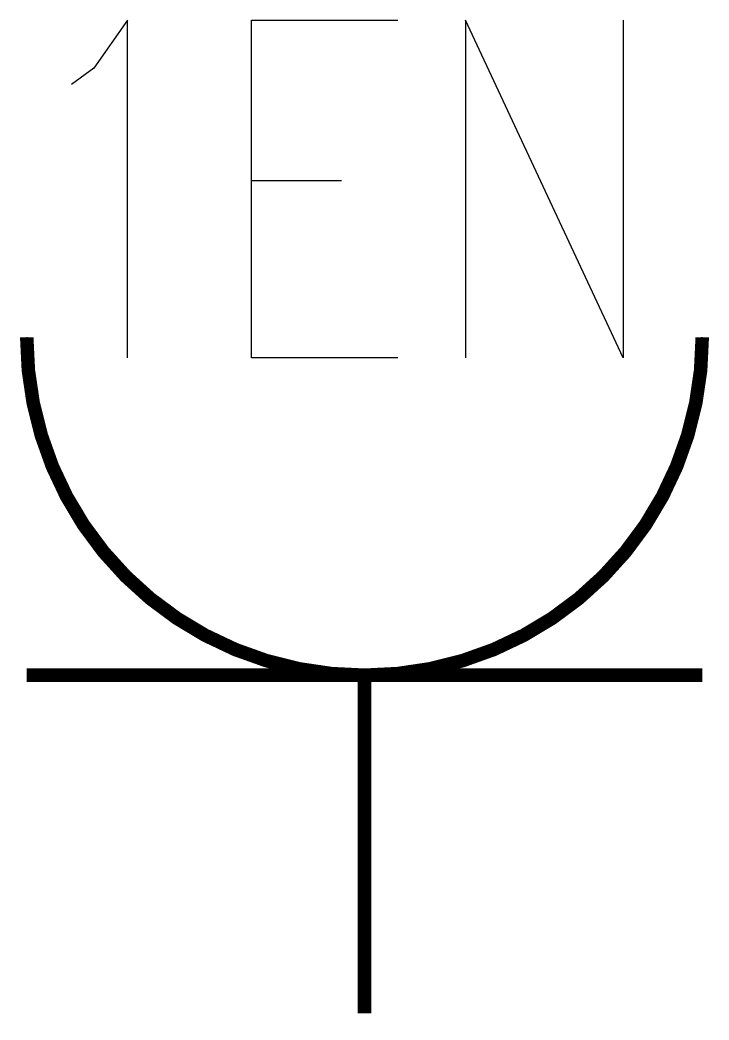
# Model space of a CAD drawing. Extents: x -255 to 255, y -5 to 735.
import ezdxf

# ---------------------------------------------------------------- set-up
doc = ezdxf.new("R2010")
doc.units = 0
doc.header["$LTSCALE"] = 1000
doc.layers.add('TJ(电气专业D)', color=142, linetype='CONTINUOUS')

# ---------------------------------------------------------------- blocks, each defined once
blk = doc.blocks.new('HC002695005706')
at = {"layer": 'TJ(电气专业D)'}
for p, q in [((-1.753, 7.3462), (-2.0029, 6.9892)), ((-1.753, 4.8464), (-1.753, 7.3462)), ((-0.8363, 4.8464), (-0.8363, 7.3462)), ((-0.8363, 7.3462), (0.2471, 7.3462)), ((1.9135, 4.8464), (0.7468, 7.3462)), ((0.7468, 7.3462), (0.7468, 4.8464)), ((1.9135, 7.3462), (1.9135, 4.8464)), ((-2.0029, 6.9892), (-2.1695, 6.8701)), ((-0.1699, 6.156), (-0.8363, 6.156)), ((0.2471, 4.8464), (-0.8363, 4.8464))]:
    blk.add_line(p, q, dxfattribs=at)
at = {"layer": 'TJ(电气专业D)', "linetype": 'Continuous'}
for p, q in [((2.5, 2.5), (-2.5, 2.5)), ((0, 2.5), (0, 0))]:
    blk.add_line(p, q, dxfattribs=at)
at = {"layer": 'TJ(电气专业D)', "linetype": 'Continuous', "const_width": 0.1}
blk.add_lwpolyline([(-2.5, 5, 0.198912), (-1.7678, 3.2322, 0.198912), (0, 2.5, 0.198912), (1.7678, 3.2322, 0.198912), (2.5, 5)], format="xyb", dxfattribs=at)
for points in [[(2.5, 2.5), (-2.5, 2.5)], [(0, 2.5), (0, 0)]]:
    blk.add_lwpolyline(points, dxfattribs=at)
at = {"layer": 'TJ(电气专业D)', "linetype": 'Continuous'}
for start, end in [(180, 225), (315, 0), (225, 270), (270, 315)]:
    blk.add_arc((0, 5), 2.5, start, end, dxfattribs=at)

msp = doc.modelspace()

# ---------------------------------------------------------------- block references
at = {"layer": 'TJ(电气专业D)', "xscale": 100, "yscale": 100, "zscale": 100}
msp.add_blockref('HC002695005706', (0, 0), dxfattribs=at)

doc.saveas('drawing.dxf')
